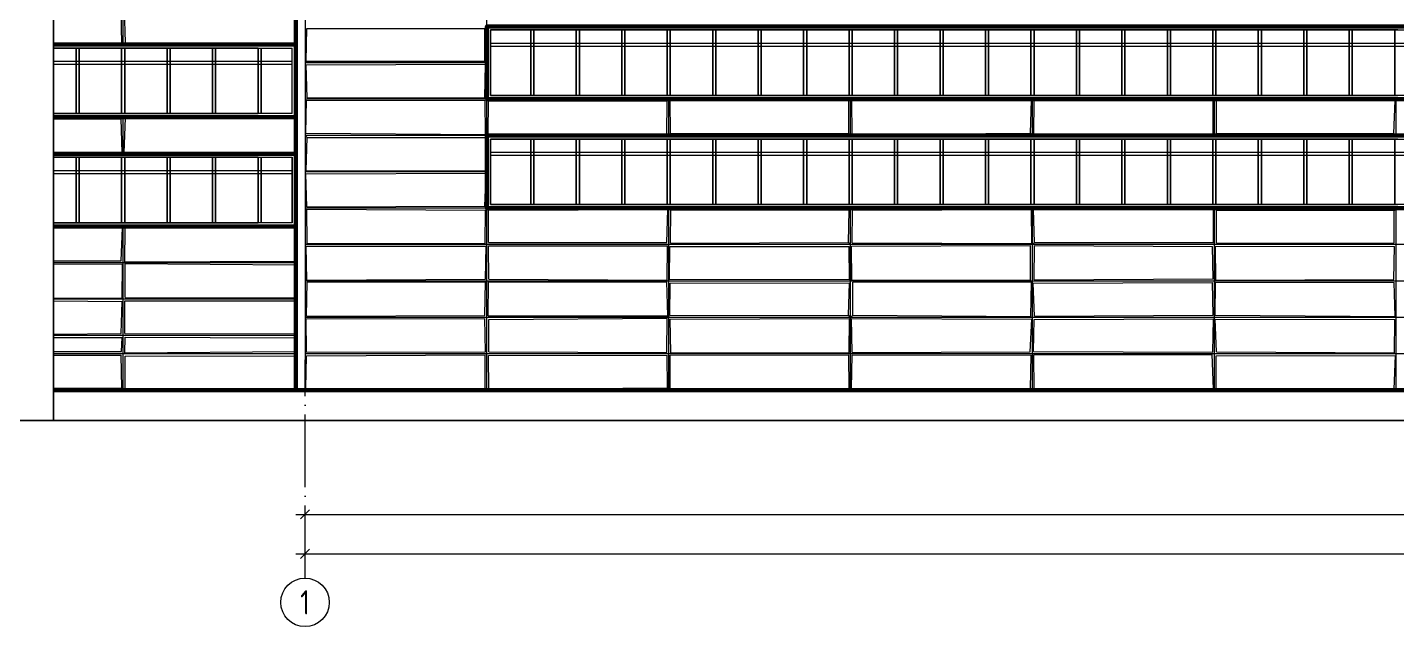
# Model space of a CAD drawing. Extents: x -50000 to 1632000, y -47600 to 308800.
# Drawn here: x -9160 to 36013, y -6800 to 12966 of the extents above; entities that cross this region are included whole.
import ezdxf
from ezdxf.enums import TextEntityAlignment as Align

# ---------------------------------------------------------------- set-up
doc = ezdxf.new("R2010")
doc.units = 0
doc.header["$MEASUREMENT"] = 0
doc.linetypes.add('ACAD_ISO04W100', pattern=[30, 24, -3, 0, -3])
doc.layers.get('Defpoints').update_dxf_attribs({"color": 6})
doc.layers.add('2', color=7, linetype='Continuous')
doc.styles.get("Standard").update_dxf_attribs({"font": 'isocpeur.ttf'})
doc.dimstyles.get("Standard").update_dxf_attribs({"dimscale": 200, "dimtxt": 2.5, "dimasz": 1.5, "dimexe": 1.5, "dimexo": 5, "dimgap": 1, "dimtad": 1, "dimtoh": 1, "dimdec": 0, "dimrnd": 10, "dimzin": 0, "dimtxsty": 'Standard', "dimblk": 'OBLIQUE', "dimcen": 1, "dimdle": 1.5, "dimclrd": 256, "dimclre": 256, "dimclrt": 256, "dimadec": 0, "dimazin": 0, "dimtfac": 1, "dimtdec": 0, "dimtix": 1, "dimtmove": 0, "dimatfit": 3, "dimldrblk": 'NONE', "dimfxl": 1, "dimtolj": 1, "dimtzin": 0, "dimlwd": 18, "dimlwe": 18, "dimarcsym": 1})

# ---------------------------------------------------------------- blocks, each defined once
blk = doc.blocks.new('_Oblique')
at = {"color": 0, "linetype": 'ByBlock', "lineweight": -2}
blk.add_line((-0.5, -0.5), (0.5, 0.5), dxfattribs=at)
blk = doc.blocks.new('*D22')
at = {"layer": '2', "linetype": 'Continuous', "lineweight": 18, "transparency": 16777216}
blk.add_line((-300, -3100), (105300, -3100), dxfattribs=at)
at = {"layer": 'Defpoints', "color": 0, "linetype": 'Continuous', "transparency": 16777216}
for p in [(0, 0), (105000, 0), (105000, -3100)]:
    blk.add_point(p, dxfattribs=at)
at = {"layer": '2', "linetype": 'Continuous', "lineweight": 18, "transparency": 16777216, "xscale": 300, "yscale": 300, "zscale": 300, "rotation": 180}
blk.add_blockref('_Oblique', (0, -3100), dxfattribs=at)
at = {"layer": '2', "linetype": 'Continuous', "lineweight": 18, "transparency": 16777216, "xscale": 300, "yscale": 300, "zscale": 300}
blk.add_blockref('_Oblique', (105000, -3100), dxfattribs=at)
at = {"layer": '2', "linetype": 'Continuous', "lineweight": 18, "transparency": 16777216, "insert": (52500, -2650), "char_height": 500, "attachment_point": 5}
blk.add_mtext('\\A1;105000*', dxfattribs=at)
blk = doc.blocks.new('_None')
blk = doc.blocks.new('*D31')
at = {"layer": '2', "linetype": 'Continuous', "lineweight": 18, "transparency": 16777216}
blk.add_line((-300, -4400), (402300, -4400), dxfattribs=at)
at = {"layer": 'Defpoints', "color": 0, "linetype": 'Continuous', "transparency": 16777216}
for p in [(0, 0), (402000, 0), (402000, -4400)]:
    blk.add_point(p, dxfattribs=at)
at = {"layer": '2', "linetype": 'Continuous', "lineweight": 18, "transparency": 16777216, "xscale": 300, "yscale": 300, "zscale": 300, "rotation": 180}
blk.add_blockref('_Oblique', (0, -4400), dxfattribs=at)
at = {"layer": '2', "linetype": 'Continuous', "lineweight": 18, "transparency": 16777216, "xscale": 300, "yscale": 300, "zscale": 300}
blk.add_blockref('_Oblique', (402000, -4400), dxfattribs=at)
at = {"layer": '2', "linetype": 'Continuous', "lineweight": 18, "transparency": 16777216, "insert": (201000, -3950), "char_height": 500, "attachment_point": 5}
blk.add_mtext('\\A1;402000', dxfattribs=at)

msp = doc.modelspace()

# ---------------------------------------------------------------- linework, layer by layer
at = {"layer": '2', "linetype": 'Continuous'}
for p, q in [((-8300, 0), (-8300, 39400)), ((0, 1000), (-300, 1000))]:
    msp.add_line(p, q, dxfattribs=at)
at = {"layer": '2', "color": 8, "linetype": 'Continuous', "lineweight": 13}
for p, q in [((0, 39400), (0, 1000)), ((6000, 1000), (6000, 39400)), ((-6000, 12400), (-6000, 25600)), ((6000, 11800), (0, 11800)), ((104700, 10600), (0, 10600)), ((12000, 9400), (12000, 10600)), ((18000, 9400), (18000, 10600)), ((24000, 9400), (24000, 10600)), ((30000, 9400), (30000, 10600)), ((36000, 9400), (36000, 10600)), ((-6000, 8800), (-6000, 10000)), ((104700, 9400), (0, 9400)), ((6000, 8200), (0, 8200)), ((104700, 7000), (0, 7000)), ((12000, 1000), (12000, 7000)), ((18000, 1000), (18000, 7000)), ((24000, 1000), (24000, 7000)), ((30000, 1000), (30000, 7000)), ((36000, 1000), (36000, 7000)), ((-6000, 1000), (-6000, 6400)), ((104700, 5800), (0, 5800)), ((-320.4, 5200), (-8300, 5200)), ((104700, 4600), (0, 4600)), ((-323.3, 4000), (-8300, 4000)), ((104700, 3400), (0, 3400)), ((-325.7, 2800), (-8300, 2800)), ((-300, 2200), (-8300, 2200)), ((104700, 2200), (0, 2200)), ((-8300, 1000), (-300, 1000)), ((0, 1000), (104700, 1000))]:
    msp.add_line(p, q, dxfattribs=at)
at = {"layer": '2', "color": 8, "linetype": 'Continuous', "lineweight": 9}
for p, q in [((-6038.7, 12425.6), (-6070.3, 13556.6)), ((-5926.8, 12466.7), (-5960, 13549.7)), ((32.7, 11855.3), (54, 12931.5)), ((54, 12931.5), (5937.1, 12928)), ((5928.1, 11853.4), (5937.1, 12928)), ((-8300, 12427.6), (-6038.7, 12425.6)), ((-5926.8, 12466.7), (-333.1, 12447.6)), ((32.7, 11855.3), (5928.1, 11853.4)), ((37.1, 11733.1), (5956, 11749.3)), ((5934.5, 10639.2), (5956, 11749.3)), ((68.4, 10642.9), (37.1, 11733.1)), ((31.6, 9473.5), (45.8, 10565.9)), ((45.8, 10565.9), (5946, 10556.8)), ((68.4, 10642.9), (5934.5, 10639.2)), ((5949.1, 9431.3), (5946, 10556.8)), ((6044.7, 9458.2), (6055.2, 10547.5)), ((6055.2, 10547.5), (11942.1, 10545.6)), ((11931.3, 9427.4), (11942.1, 10545.6)), ((12041.7, 10564.6), (17941.2, 10542.1)), ((12057.6, 9464.4), (12041.7, 10564.6)), ((17936.9, 9472.4), (17941.2, 10542.1)), ((18038, 10552.7), (23969.7, 10561.4)), ((18051.1, 9437.8), (18038, 10552.7)), ((23930.9, 9473.8), (23969.7, 10561.4)), ((24047.1, 9443), (24052.8, 10551)), ((24052.8, 10551), (29957.1, 10572.4)), ((29963.3, 9435.4), (29957.1, 10572.4)), ((30068.3, 9467.9), (30071.1, 10561.3)), ((30071.1, 10561.3), (35970.3, 10558.6)), ((35925.2, 9461), (35970.3, 10558.6)), ((-8300, 9948.8), (-6065.8, 9952.9)), ((-6033.5, 8839.2), (-6065.8, 9952.9)), ((-5965.1, 8836.4), (-5925.5, 9972.8)), ((-5925.5, 9972.8), (-323.4, 9966.2)), ((0, 9400), (72.8, 9331.2)), ((31.6, 9473.5), (5949.1, 9431.3)), ((32.9, 8243.7), (72.8, 9331.2)), ((72.8, 9331.2), (5970.7, 9335.5)), ((5955, 8234), (5970.7, 9335.5)), ((6044.7, 9458.2), (11931.3, 9427.4)), ((12057.6, 9464.4), (17936.9, 9472.4)), ((18051.1, 9437.8), (23930.9, 9473.8)), ((24000, 9400), (23930.9, 9473.8)), ((24047.1, 9443), (29963.3, 9435.4)), ((30068.3, 9467.9), (35925.2, 9461)), ((-8300, 8850.1), (-6033.5, 8839.2)), ((-5965.1, 8836.4), (-321.5, 8834.9)), ((29.7, 8135.6), (5972.1, 8156.5)), ((64.6, 7043.7), (29.7, 8135.6)), ((32.9, 8243.7), (5955, 8234)), ((5926.3, 7068.6), (5972.1, 8156.5)), ((57.3, 6966.4), (5949.7, 6938.7)), ((70.1, 5838.8), (57.3, 6966.4)), ((64.6, 7043.7), (5926.3, 7068.6)), ((6000, 7000), (5926.3, 7068.6)), ((5942.5, 5838.3), (5949.7, 6938.7)), ((6047.3, 5864.7), (6057.4, 6933.7)), ((6057.4, 6933.7), (11965.1, 6961.2)), ((11941.5, 5870.6), (11965.1, 6961.2)), ((12060.8, 5846), (12070.9, 6947.6)), ((12070.9, 6947.6), (17947.3, 6938.8)), ((17930.5, 5874.2), (17947.3, 6938.8)), ((18054.9, 5860.4), (18062.1, 6941.3)), ((18062.1, 6941.3), (23972, 6961.6)), ((23974.2, 5835.5), (23972, 6961.6)), ((24028.4, 6953.3), (29970.8, 6945.4)), ((24070.6, 5874.1), (24028.4, 6953.3)), ((29972.6, 5865.8), (29970.8, 6945.4)), ((30070, 6940.2), (35928, 6927.6)), ((30071.6, 5842.9), (30070, 6940.2)), ((36000, 7000), (35928, 6927.6)), ((35928.5, 5863.7), (35928, 6927.6)), ((-8300, 6351.3), (-6026.6, 6354.2)), ((-6064.1, 5269.3), (-6026.6, 6354.2)), ((-5944.9, 5237), (-5937.3, 6344.2)), ((-5937.3, 6344.2), (-333.6, 6372)), ((12060.8, 5846), (17930.5, 5874.2)), ((18000, 5800), (17930.5, 5874.2)), ((24000, 5800), (24070.6, 5874.1)), ((24070.6, 5874.1), (29972.6, 5865.8)), ((36.8, 5745.3), (5973.5, 5744.2)), ((54.3, 4630.6), (36.8, 5745.3)), ((70.1, 5838.8), (5942.5, 5838.3)), ((5957.8, 4655.6), (5973.5, 5744.2)), ((6047.3, 5864.7), (11941.5, 5870.6)), ((6055.4, 5758.8), (11957.5, 5764.8)), ((6062.5, 4663.7), (6055.4, 5758.8)), ((11945.3, 4626.5), (11957.5, 5764.8)), ((12026.4, 4661.8), (12038, 5738.8)), ((12038, 5738.8), (17946.1, 5741.4)), ((17967.4, 4651.7), (17946.1, 5741.4)), ((18028.2, 5750.7), (23934.9, 5768.3)), ((18045, 4631.5), (18028.2, 5750.7)), ((18054.9, 5860.4), (23974.2, 5835.5)), ((23935.8, 4632.6), (23934.9, 5768.3)), ((24052, 4643.9), (24071, 5765.8)), ((24071, 5765.8), (29935.2, 5742.1)), ((29956.8, 4667.4), (29935.2, 5742.1)), ((30042.8, 5748.9), (35939.5, 5735)), ((30053.2, 4625.7), (30042.8, 5748.9)), ((30071.6, 5842.9), (35928.5, 5863.7)), ((35925.8, 4647.8), (35939.5, 5735)), ((-8300, 5264.7), (-6064.1, 5269.3)), ((-8300, 5162.3), (-6025.5, 5160.3)), ((-6030.2, 4036.7), (-6025.5, 5160.3)), ((-5944.9, 5237), (-319.9, 5252.4)), ((-5932.1, 5174.5), (-320.9, 5130.5)), ((-5928.7, 4060), (-5932.1, 5174.5)), ((45.9, 3438.1), (70.8, 4561.1)), ((54.3, 4630.6), (5957.8, 4655.6)), ((70.8, 4561.1), (5952, 4571)), ((5928.4, 3459.5), (5952, 4571)), ((6042.3, 3456.3), (6054.8, 4568.1)), ((6054.8, 4568.1), (11931.6, 4568.9)), ((6062.5, 4663.7), (11945.3, 4626.5)), ((11965.8, 3453.3), (11931.6, 4568.9)), ((12026.4, 4661.8), (17967.4, 4651.7)), ((12036.2, 3461.8), (12042.5, 4526.5)), ((12042.5, 4526.5), (17961, 4539)), ((17927.7, 3474.8), (17961, 4539)), ((18045, 4631.5), (23935.8, 4632.6)), ((18070.3, 3471.7), (18071.8, 4562.6)), ((18071.8, 4562.6), (23966.4, 4570.8)), ((23946.3, 3427.7), (23966.4, 4570.8)), ((24025.7, 4533.6), (29938.5, 4553.7)), ((24070.4, 3437.7), (24025.7, 4533.6)), ((24052, 4643.9), (29956.8, 4667.4)), ((29964, 3472.6), (29938.5, 4553.7)), ((30027.8, 3469.2), (30041, 4560.4)), ((30041, 4560.4), (35933, 4547.5)), ((30053.2, 4625.7), (35925.8, 4647.8)), ((35959.7, 3427.4), (35933, 4547.5)), ((-8300, 4040.6), (-6030.2, 4036.7)), ((-8300, 3943.9), (-6028.9, 3927.6)), ((-6068, 2865), (-6028.9, 3927.6)), ((-5946.1, 2869.5), (-5942.2, 3941.9)), ((-5942.2, 3941.9), (-323.9, 3951.2)), ((-5928.7, 4060), (-322.9, 4039.7)), ((39, 3356.9), (5927.9, 3359.4)), ((44.8, 2256.5), (39, 3356.9)), ((45.9, 3438.1), (5928.4, 3459.5)), ((5951.4, 2266.2), (5927.9, 3359.4)), ((6042.3, 3456.3), (11965.8, 3453.3)), ((6067, 2259.5), (6067.2, 3335.5)), ((6067.2, 3335.5), (11943.2, 3372.1)), ((11931.4, 2239.5), (11943.2, 3372.1)), ((12036.2, 3461.8), (17927.7, 3474.8)), ((12049.6, 3341.5), (17967.6, 3359.5)), ((12065.1, 2226.4), (12049.6, 3341.5)), ((18000, 3400), (17927.7, 3474.8)), ((17946.6, 2247), (17967.6, 3359.5)), ((18000, 3400), (18070.3, 3471.7)), ((18029.7, 3366.9), (23973.4, 3338.8)), ((18051.1, 2241.1), (18029.7, 3366.9)), ((18070.3, 3471.7), (23946.3, 3427.7)), ((23927.3, 2265.7), (23973.4, 3338.8)), ((24031.7, 2271.4), (24059.9, 3332.4)), ((24059.9, 3332.4), (29973.5, 3348.4)), ((24070.4, 3437.7), (29964, 3472.6)), ((29954.8, 2254.4), (29973.5, 3348.4)), ((30027.8, 3469.2), (35959.7, 3427.4)), ((30028.2, 3341.1), (35958.3, 3335)), ((30064.9, 2264.5), (30028.2, 3341.1)), ((35943.7, 2234.8), (35958.3, 3335)), ((-8300, 2851.7), (-6068, 2865)), ((-8300, 2739.1), (-6036.8, 2735.5)), ((-6058.1, 2273.8), (-6036.8, 2735.5)), ((-5948.9, 2229.2), (-5937.2, 2752.3)), ((-5946.1, 2869.5), (-326.1, 2861.5)), ((-5937.2, 2752.3), (-325.3, 2726.8)), ((-8300, 2274.1), (-6058.1, 2273.8)), ((-5948.9, 2229.2), (-322.5, 2270.7)), ((44.8, 2256.5), (5951.4, 2266.2)), ((6067, 2259.5), (11931.4, 2239.5)), ((18051.1, 2241.1), (23927.3, 2265.7)), ((24031.7, 2271.4), (29954.8, 2254.4)), ((30064.9, 2264.5), (35943.7, 2234.8)), ((-8300, 2151), (-6068.4, 2159)), ((-6049.2, 1072.6), (-6068.4, 2159)), ((-5934.1, 2125.5), (-335.1, 2128.7)), ((-5932.2, 1050.5), (-5934.1, 2125.5)), ((29.3, 1062), (44.8, 2135.6)), ((44.8, 2135.6), (5942.9, 2166.4)), ((5946.2, 1042.9), (5942.9, 2166.4)), ((6051.5, 2139.4), (11949.7, 2148.7)), ((6060.3, 1029), (6051.5, 2139.4)), ((11960.4, 1074.3), (11949.7, 2148.7)), ((12043.7, 1064.6), (12044.7, 2156.6)), ((12044.7, 2156.6), (17942.1, 2167.2)), ((12065.1, 2226.4), (17946.6, 2247)), ((17956.5, 1049), (17942.1, 2167.2)), ((18032, 1052.7), (18048.1, 2161.4)), ((18048.1, 2161.4), (23957.6, 2156.2)), ((23938.8, 1047.3), (23957.6, 2156.2)), ((24044.9, 2163.6), (29931.1, 2171.6)), ((24060, 1025.3), (24044.9, 2163.6)), ((29970.4, 1039.7), (29931.1, 2171.6)), ((30057.1, 1054.4), (30060.9, 2134.7)), ((30060.9, 2134.7), (35973.1, 2141.7)), ((35929.6, 1033.4), (35973.1, 2141.7)), ((-8300, 1069.8), (-6049.2, 1072.6)), ((-5932.2, 1050.5), (-322.7, 1048)), ((29.3, 1062), (5946.2, 1042.9)), ((6060.3, 1029), (11960.4, 1074.3)), ((12043.7, 1064.6), (17956.5, 1049)), ((18032, 1052.7), (23938.8, 1047.3)), ((24060, 1025.3), (29970.4, 1039.7)), ((30057.1, 1054.4), (35929.6, 1033.4))]:
    msp.add_line(p, q, dxfattribs=at)
at = {"layer": '2', "linetype": 'Continuous', "lineweight": 20}
for p, q in [((6120, 12880), (6120, 10720)), ((7450, 12880), (6120, 12880)), ((6120, 10720), (6120, 12880)), ((6120, 12880), (104580, 12880)), ((7550, 12880), (7450, 12880)), ((7450, 12880), (7450, 10720)), ((7450, 10720), (7450, 12880)), ((7450, 12880), (7450, 10720)), ((7550, 10720), (7550, 12880)), ((8950, 12880), (7550, 12880)), ((7550, 12880), (7550, 10720)), ((7550, 10720), (7550, 12880)), ((9050, 12880), (8950, 12880)), ((8950, 12880), (8950, 10720)), ((8950, 10720), (8950, 12880)), ((8950, 12880), (8950, 10720)), ((9050, 10720), (9050, 12880)), ((10450, 12880), (9050, 12880)), ((9050, 12880), (9050, 10720)), ((9050, 10720), (9050, 12880)), ((10550, 12880), (10450, 12880)), ((10450, 12880), (10450, 10720)), ((10450, 10720), (10450, 12880)), ((10450, 12880), (10450, 10720)), ((10550, 10720), (10550, 12880)), ((10550, 12880), (10550, 10720)), ((11950, 12880), (10550, 12880)), ((10550, 10720), (10550, 12880)), ((12050, 12880), (11950, 12880)), ((11950, 12880), (11950, 10720)), ((11950, 10720), (11950, 12880)), ((11950, 12880), (11950, 10720)), ((12050, 10720), (12050, 12880)), ((12050, 12880), (12050, 10720)), ((13450, 12880), (12050, 12880)), ((12050, 10720), (12050, 12880)), ((13550, 12880), (13450, 12880)), ((13450, 12880), (13450, 10720)), ((13450, 10720), (13450, 12880)), ((13450, 12880), (13450, 10720)), ((13550, 10720), (13550, 12880)), ((13550, 12880), (13550, 10720)), ((14950, 12880), (13550, 12880)), ((13550, 10720), (13550, 12880)), ((15050, 12880), (14950, 12880)), ((14950, 12880), (14950, 10720)), ((14950, 10720), (14950, 12880)), ((14950, 12880), (14950, 10720)), ((15050, 10720), (15050, 12880)), ((15050, 12880), (15050, 10720)), ((16450, 12880), (15050, 12880)), ((15050, 10720), (15050, 12880)), ((16550, 12880), (16450, 12880)), ((16450, 12880), (16450, 10720)), ((16450, 10720), (16450, 12880)), ((16450, 12880), (16450, 10720)), ((16550, 10720), (16550, 12880)), ((16550, 12880), (16550, 10720)), ((17950, 12880), (16550, 12880)), ((16550, 10720), (16550, 12880)), ((18050, 12880), (17950, 12880)), ((17950, 12880), (17950, 10720)), ((17950, 10720), (17950, 12880)), ((17950, 12880), (17950, 10720)), ((18050, 10720), (18050, 12880)), ((19450, 12880), (18050, 12880)), ((18050, 12880), (18050, 10720)), ((18050, 10720), (18050, 12880)), ((19550, 12880), (19450, 12880)), ((19450, 12880), (19450, 10720)), ((19450, 10720), (19450, 12880)), ((19450, 12880), (19450, 10720)), ((19550, 10720), (19550, 12880)), ((19550, 12880), (19550, 10720)), ((20950, 12880), (19550, 12880)), ((19550, 10720), (19550, 12880)), ((21050, 12880), (20950, 12880)), ((20950, 12880), (20950, 10720)), ((20950, 10720), (20950, 12880)), ((20950, 12880), (20950, 10720)), ((21050, 10720), (21050, 12880)), ((22450, 12880), (21050, 12880)), ((21050, 12880), (21050, 10720)), ((21050, 10720), (21050, 12880)), ((22550, 12880), (22450, 12880)), ((22450, 12880), (22450, 10720)), ((22450, 10720), (22450, 12880)), ((22450, 12880), (22450, 10720)), ((22550, 10720), (22550, 12880)), ((23950, 12880), (22550, 12880)), ((22550, 12880), (22550, 10720)), ((22550, 10720), (22550, 12880)), ((24050, 12880), (23950, 12880)), ((23950, 12880), (23950, 10720)), ((23950, 10720), (23950, 12880)), ((23950, 12880), (23950, 10720)), ((24050, 10720), (24050, 12880)), ((25450, 12880), (24050, 12880)), ((24050, 12880), (24050, 10720)), ((24050, 10720), (24050, 12880)), ((25550, 12880), (25450, 12880)), ((25450, 12880), (25450, 10720)), ((25450, 10720), (25450, 12880)), ((25450, 12880), (25450, 10720)), ((25550, 10720), (25550, 12880)), ((26950, 12880), (25550, 12880)), ((25550, 12880), (25550, 10720)), ((25550, 10720), (25550, 12880)), ((27050, 12880), (26950, 12880)), ((26950, 12880), (26950, 10720)), ((26950, 10720), (26950, 12880)), ((26950, 12880), (26950, 10720)), ((27050, 10720), (27050, 12880)), ((27050, 12880), (27050, 10720)), ((28450, 12880), (27050, 12880)), ((27050, 10720), (27050, 12880)), ((28550, 12880), (28450, 12880)), ((28450, 12880), (28450, 10720)), ((28450, 10720), (28450, 12880)), ((28450, 12880), (28450, 10720)), ((28550, 10720), (28550, 12880)), ((29950, 12880), (28550, 12880)), ((28550, 12880), (28550, 10720)), ((28550, 10720), (28550, 12880)), ((30050, 12880), (29950, 12880)), ((29950, 12880), (29950, 10720)), ((29950, 10720), (29950, 12880)), ((29950, 12880), (29950, 10720)), ((30050, 10720), (30050, 12880)), ((30050, 12880), (30050, 10720)), ((31450, 12880), (30050, 12880)), ((30050, 10720), (30050, 12880)), ((31550, 12880), (31450, 12880)), ((31450, 12880), (31450, 10720)), ((31450, 10720), (31450, 12880)), ((31450, 12880), (31450, 10720)), ((31550, 10720), (31550, 12880)), ((31550, 12880), (31550, 10720)), ((32950, 12880), (31550, 12880)), ((31550, 10720), (31550, 12880)), ((33050, 12880), (32950, 12880)), ((32950, 12880), (32950, 10720)), ((32950, 10720), (32950, 12880)), ((32950, 12880), (32950, 10720)), ((33050, 10720), (33050, 12880)), ((34450, 12880), (33050, 12880)), ((33050, 12880), (33050, 10720)), ((33050, 10720), (33050, 12880)), ((34550, 12880), (34450, 12880)), ((34450, 12880), (34450, 10720)), ((34450, 10720), (34450, 12880)), ((34450, 12880), (34450, 10720)), ((34550, 10720), (34550, 12880)), ((35950, 12880), (34550, 12880)), ((34550, 12880), (34550, 10720)), ((34550, 10720), (34550, 12880)), ((36050, 12880), (35950, 12880)), ((35950, 12880), (35950, 10720)), ((35950, 10720), (35950, 12880)), ((35950, 12880), (35950, 10720)), ((-8300, 12280), (-420, 12280)), ((-7550, 12280), (-8300, 12280)), ((-8300, 12280), (-420, 12280)), ((-7450, 12280), (-7550, 12280)), ((-7550, 12280), (-7550, 10120)), ((-7550, 10120), (-7550, 12280)), ((-7550, 12280), (-7550, 10120)), ((-7450, 10120), (-7450, 12280)), ((-6050, 12280), (-7450, 12280)), ((-7450, 12280), (-7450, 10120)), ((-7450, 10120), (-7450, 12280)), ((-5950, 12280), (-6050, 12280)), ((-6050, 12280), (-6050, 10120)), ((-6050, 10120), (-6050, 12280)), ((-6050, 12280), (-6050, 10120)), ((-5950, 10120), (-5950, 12280)), ((-4550, 12280), (-5950, 12280)), ((-5950, 12280), (-5950, 10120)), ((-5950, 10120), (-5950, 12280)), ((-4450, 12280), (-4550, 12280)), ((-4550, 12280), (-4550, 10120)), ((-4550, 10120), (-4550, 12280)), ((-4550, 12280), (-4550, 10120)), ((-4450, 10120), (-4450, 12280)), ((-3050, 12280), (-4450, 12280)), ((-4450, 12280), (-4450, 10120)), ((-4450, 10120), (-4450, 12280)), ((-2950, 12280), (-3050, 12280)), ((-3050, 12280), (-3050, 10120)), ((-3050, 10120), (-3050, 12280)), ((-3050, 12280), (-3050, 10120)), ((-2950, 10120), (-2950, 12280)), ((-1550, 12280), (-2950, 12280)), ((-2950, 12280), (-2950, 10120)), ((-2950, 10120), (-2950, 12280)), ((-1550, 12280), (-1550, 10120)), ((-1550, 10120), (-1550, 12280)), ((-1550, 12280), (-1550, 10120)), ((-1450, 10120), (-1450, 12280)), ((-1450, 12280), (-1450, 10120)), ((-1450, 10120), (-1450, 12280)), ((-420, 10120), (-420, 12280)), ((6120, 12450), (104580, 12450)), ((6120, 12350), (104580, 12350)), ((-8300, 11850), (-420, 11850)), ((-8300, 11750), (-420, 11750)), ((6120, 10720), (7450, 10720)), ((104580, 10720), (6120, 10720)), ((7450, 10720), (7550, 10720)), ((7550, 10720), (8950, 10720)), ((8950, 10720), (9050, 10720)), ((9050, 10720), (10450, 10720)), ((10450, 10720), (10550, 10720)), ((10550, 10720), (11950, 10720)), ((11950, 10720), (12050, 10720)), ((12050, 10720), (13450, 10720)), ((13450, 10720), (13550, 10720)), ((13550, 10720), (14950, 10720)), ((14950, 10720), (15050, 10720)), ((15050, 10720), (16450, 10720)), ((16450, 10720), (16550, 10720)), ((16550, 10720), (17950, 10720)), ((17950, 10720), (18050, 10720)), ((18050, 10720), (19450, 10720)), ((19450, 10720), (19550, 10720)), ((19550, 10720), (20950, 10720)), ((20950, 10720), (21050, 10720)), ((21050, 10720), (22450, 10720)), ((22450, 10720), (22550, 10720)), ((22550, 10720), (23950, 10720)), ((23950, 10720), (24050, 10720)), ((24050, 10720), (25450, 10720)), ((25450, 10720), (25550, 10720)), ((25550, 10720), (26950, 10720)), ((26950, 10720), (27050, 10720)), ((27050, 10720), (28450, 10720)), ((28450, 10720), (28550, 10720)), ((28550, 10720), (29950, 10720)), ((29950, 10720), (30050, 10720)), ((30050, 10720), (31450, 10720)), ((31450, 10720), (31550, 10720)), ((31550, 10720), (32950, 10720)), ((32950, 10720), (33050, 10720)), ((33050, 10720), (34450, 10720)), ((34450, 10720), (34550, 10720)), ((34550, 10720), (35950, 10720)), ((35950, 10720), (36050, 10720)), ((-420, 10120), (-8300, 10120)), ((-8300, 10120), (-7550, 10120)), ((-420, 10120), (-8300, 10120)), ((-7550, 10120), (-7450, 10120)), ((-7450, 10120), (-6050, 10120)), ((-6050, 10120), (-5950, 10120)), ((-5950, 10120), (-4550, 10120)), ((-4550, 10120), (-4450, 10120)), ((-4450, 10120), (-3050, 10120)), ((-3050, 10120), (-2950, 10120)), ((-2950, 10120), (-1550, 10120)), ((6120, 9280), (6120, 7120)), ((7450, 9280), (6120, 9280)), ((6120, 7120), (6120, 9280)), ((6120, 9280), (104580, 9280)), ((7550, 9280), (7450, 9280)), ((7450, 9280), (7450, 7120)), ((7450, 7120), (7450, 9280)), ((7450, 9280), (7450, 7120)), ((7550, 7120), (7550, 9280)), ((7550, 9280), (7550, 7120)), ((8950, 9280), (7550, 9280)), ((7550, 7120), (7550, 9280)), ((9050, 9280), (8950, 9280)), ((8950, 9280), (8950, 7120)), ((8950, 7120), (8950, 9280)), ((8950, 9280), (8950, 7120)), ((9050, 7120), (9050, 9280)), ((10450, 9280), (9050, 9280)), ((9050, 9280), (9050, 7120)), ((9050, 7120), (9050, 9280)), ((10550, 9280), (10450, 9280)), ((10450, 9280), (10450, 7120)), ((10450, 7120), (10450, 9280)), ((10450, 9280), (10450, 7120)), ((10550, 7120), (10550, 9280)), ((11950, 9280), (10550, 9280)), ((10550, 9280), (10550, 7120)), ((10550, 7120), (10550, 9280)), ((12050, 9280), (11950, 9280)), ((11950, 9280), (11950, 7120)), ((11950, 7120), (11950, 9280)), ((11950, 9280), (11950, 7120)), ((12050, 7120), (12050, 9280)), ((13450, 9280), (12050, 9280)), ((12050, 9280), (12050, 7120)), ((12050, 7120), (12050, 9280)), ((13550, 9280), (13450, 9280)), ((13450, 9280), (13450, 7120)), ((13450, 7120), (13450, 9280)), ((13450, 9280), (13450, 7120)), ((13550, 7120), (13550, 9280)), ((13550, 9280), (13550, 7120)), ((14950, 9280), (13550, 9280)), ((13550, 7120), (13550, 9280)), ((15050, 9280), (14950, 9280)), ((14950, 9280), (14950, 7120)), ((14950, 7120), (14950, 9280)), ((14950, 9280), (14950, 7120)), ((15050, 7120), (15050, 9280)), ((16450, 9280), (15050, 9280)), ((15050, 9280), (15050, 7120)), ((15050, 7120), (15050, 9280)), ((16550, 9280), (16450, 9280)), ((16450, 9280), (16450, 7120)), ((16450, 7120), (16450, 9280)), ((16450, 9280), (16450, 7120)), ((16550, 7120), (16550, 9280)), ((16550, 9280), (16550, 7120)), ((17950, 9280), (16550, 9280)), ((16550, 7120), (16550, 9280)), ((18050, 9280), (17950, 9280)), ((17950, 9280), (17950, 7120)), ((17950, 7120), (17950, 9280)), ((17950, 9280), (17950, 7120)), ((18050, 7120), (18050, 9280)), ((19450, 9280), (18050, 9280)), ((18050, 9280), (18050, 7120)), ((18050, 7120), (18050, 9280)), ((19550, 9280), (19450, 9280)), ((19450, 9280), (19450, 7120)), ((19450, 7120), (19450, 9280)), ((19450, 9280), (19450, 7120)), ((19550, 7120), (19550, 9280)), ((20950, 9280), (19550, 9280)), ((19550, 9280), (19550, 7120)), ((19550, 7120), (19550, 9280)), ((21050, 9280), (20950, 9280)), ((20950, 9280), (20950, 7120)), ((20950, 7120), (20950, 9280)), ((20950, 9280), (20950, 7120)), ((21050, 7120), (21050, 9280)), ((22450, 9280), (21050, 9280)), ((21050, 9280), (21050, 7120)), ((21050, 7120), (21050, 9280)), ((22550, 9280), (22450, 9280)), ((22450, 9280), (22450, 7120)), ((22450, 7120), (22450, 9280)), ((22450, 9280), (22450, 7120)), ((22550, 7120), (22550, 9280)), ((22550, 9280), (22550, 7120)), ((23950, 9280), (22550, 9280)), ((22550, 7120), (22550, 9280)), ((24050, 9280), (23950, 9280)), ((23950, 9280), (23950, 7120)), ((23950, 7120), (23950, 9280)), ((23950, 9280), (23950, 7120)), ((24050, 7120), (24050, 9280)), ((24050, 9280), (24050, 7120)), ((25450, 9280), (24050, 9280)), ((24050, 7120), (24050, 9280)), ((25550, 9280), (25450, 9280)), ((25450, 9280), (25450, 7120)), ((25450, 7120), (25450, 9280)), ((25450, 9280), (25450, 7120)), ((25550, 7120), (25550, 9280)), ((26950, 9280), (25550, 9280)), ((25550, 9280), (25550, 7120)), ((25550, 7120), (25550, 9280)), ((27050, 9280), (26950, 9280)), ((26950, 9280), (26950, 7120)), ((26950, 7120), (26950, 9280)), ((26950, 9280), (26950, 7120)), ((27050, 7120), (27050, 9280)), ((27050, 9280), (27050, 7120)), ((28450, 9280), (27050, 9280)), ((27050, 7120), (27050, 9280)), ((28550, 9280), (28450, 9280)), ((28450, 9280), (28450, 7120)), ((28450, 7120), (28450, 9280)), ((28450, 9280), (28450, 7120)), ((28550, 7120), (28550, 9280)), ((29950, 9280), (28550, 9280)), ((28550, 9280), (28550, 7120)), ((28550, 7120), (28550, 9280)), ((30050, 9280), (29950, 9280)), ((29950, 9280), (29950, 7120)), ((29950, 7120), (29950, 9280)), ((29950, 9280), (29950, 7120)), ((30050, 7120), (30050, 9280)), ((31450, 9280), (30050, 9280)), ((30050, 9280), (30050, 7120)), ((30050, 7120), (30050, 9280)), ((31550, 9280), (31450, 9280)), ((31450, 9280), (31450, 7120)), ((31450, 7120), (31450, 9280)), ((31450, 9280), (31450, 7120)), ((31550, 7120), (31550, 9280)), ((31550, 9280), (31550, 7120)), ((32950, 9280), (31550, 9280)), ((31550, 7120), (31550, 9280)), ((33050, 9280), (32950, 9280)), ((32950, 9280), (32950, 7120)), ((32950, 7120), (32950, 9280)), ((32950, 9280), (32950, 7120)), ((33050, 7120), (33050, 9280)), ((33050, 9280), (33050, 7120)), ((34450, 9280), (33050, 9280)), ((33050, 7120), (33050, 9280)), ((34550, 9280), (34450, 9280)), ((34450, 9280), (34450, 7120)), ((34450, 7120), (34450, 9280)), ((34450, 9280), (34450, 7120)), ((34550, 7120), (34550, 9280)), ((35950, 9280), (34550, 9280)), ((34550, 9280), (34550, 7120)), ((34550, 7120), (34550, 9280)), ((36050, 9280), (35950, 9280)), ((35950, 9280), (35950, 7120)), ((35950, 7120), (35950, 9280)), ((35950, 9280), (35950, 7120)), ((-8300, 8680), (-420, 8680)), ((-7550, 8680), (-8300, 8680)), ((-8300, 8680), (-420, 8680)), ((-7450, 8680), (-7550, 8680)), ((-7550, 8680), (-7550, 6520)), ((-7550, 6520), (-7550, 8680)), ((-7550, 8680), (-7550, 6520)), ((-7450, 6520), (-7450, 8680)), ((-6050, 8680), (-7450, 8680)), ((-7450, 8680), (-7450, 6520)), ((-7450, 6520), (-7450, 8680)), ((-5950, 8680), (-6050, 8680)), ((-6050, 8680), (-6050, 6520)), ((-6050, 6520), (-6050, 8680)), ((-6050, 8680), (-6050, 6520)), ((-5950, 6520), (-5950, 8680)), ((-5950, 8680), (-5950, 6520)), ((-4550, 8680), (-5950, 8680)), ((-5950, 6520), (-5950, 8680)), ((-4450, 8680), (-4550, 8680)), ((-4550, 8680), (-4550, 6520)), ((-4550, 6520), (-4550, 8680)), ((-4550, 8680), (-4550, 6520)), ((-4450, 6520), (-4450, 8680)), ((-4450, 8680), (-4450, 6520)), ((-3050, 8680), (-4450, 8680)), ((-4450, 6520), (-4450, 8680)), ((-2950, 8680), (-3050, 8680)), ((-3050, 8680), (-3050, 6520)), ((-3050, 6520), (-3050, 8680)), ((-3050, 8680), (-3050, 6520)), ((-2950, 6520), (-2950, 8680)), ((-1550, 8680), (-2950, 8680)), ((-2950, 8680), (-2950, 6520)), ((-2950, 6520), (-2950, 8680)), ((-1550, 8680), (-1550, 6520)), ((-1550, 6520), (-1550, 8680)), ((-1550, 8680), (-1550, 6520)), ((-1450, 6520), (-1450, 8680)), ((-1450, 8680), (-1450, 6520)), ((-1450, 6520), (-1450, 8680)), ((-420, 6520), (-420, 8680)), ((-420, 8680), (-420, 6520)), ((-420, 6520), (-420, 8680)), ((6120, 8850), (104580, 8850)), ((6120, 8750), (104580, 8750)), ((-8300, 8250), (-420, 8250)), ((-8300, 8150), (-420, 8150)), ((6120, 7120), (7450, 7120)), ((104580, 7120), (6120, 7120)), ((7450, 7120), (7550, 7120)), ((7550, 7120), (8950, 7120)), ((8950, 7120), (9050, 7120)), ((9050, 7120), (10450, 7120)), ((10450, 7120), (10550, 7120)), ((10550, 7120), (11950, 7120)), ((11950, 7120), (12050, 7120)), ((12050, 7120), (13450, 7120)), ((13450, 7120), (13550, 7120)), ((13550, 7120), (14950, 7120)), ((14950, 7120), (15050, 7120)), ((15050, 7120), (16450, 7120)), ((16450, 7120), (16550, 7120)), ((16550, 7120), (17950, 7120)), ((17950, 7120), (18050, 7120)), ((18050, 7120), (19450, 7120)), ((19450, 7120), (19550, 7120)), ((19550, 7120), (20950, 7120)), ((20950, 7120), (21050, 7120)), ((21050, 7120), (22450, 7120)), ((22450, 7120), (22550, 7120)), ((22550, 7120), (23950, 7120)), ((23950, 7120), (24050, 7120)), ((24050, 7120), (25450, 7120)), ((25450, 7120), (25550, 7120)), ((25550, 7120), (26950, 7120)), ((26950, 7120), (27050, 7120)), ((27050, 7120), (28450, 7120)), ((28450, 7120), (28550, 7120)), ((28550, 7120), (29950, 7120)), ((29950, 7120), (30050, 7120)), ((30050, 7120), (31450, 7120)), ((31450, 7120), (31550, 7120)), ((31550, 7120), (32950, 7120)), ((32950, 7120), (33050, 7120)), ((33050, 7120), (34450, 7120)), ((34450, 7120), (34550, 7120)), ((34550, 7120), (35950, 7120)), ((35950, 7120), (36050, 7120)), ((-420, 6520), (-8300, 6520)), ((-8300, 6520), (-7550, 6520)), ((-420, 6520), (-8300, 6520)), ((-7550, 6520), (-7450, 6520)), ((-7450, 6520), (-6050, 6520)), ((-6050, 6520), (-5950, 6520)), ((-5950, 6520), (-4550, 6520)), ((-4550, 6520), (-4450, 6520)), ((-4450, 6520), (-3050, 6520)), ((-3050, 6520), (-2950, 6520)), ((-2950, 6520), (-1550, 6520))]:
    msp.add_line(p, q, dxfattribs=at)
at = {"layer": '2', "lineweight": 70}
for p, q in [((-333.4, 12400), (-8300, 12400)), ((-8300, 10000), (-323.2, 10000)), ((-321.2, 8800), (-8300, 8800)), ((-8300, 6400), (-333.6, 6400))]:
    msp.add_line(p, q, dxfattribs=at)
at = {"layer": '2', "color": 78, "linetype": 'ACAD_ISO04W100', "lineweight": 18, "ltscale": 100}
msp.add_line((0, -5200), (0, 2000), dxfattribs=at)
at = {"layer": '2'}
for p, q in [((0, 1000), (-8300, 1000)), ((402000, 1000), (0, 1000))]:
    msp.add_line(p, q, dxfattribs=at)
at = {"layer": '2', "linetype": 'Continuous', "lineweight": 100}
msp.add_line((-8300, 1000), (414415.6, 1000), dxfattribs=at)
at = {"layer": '2', "lineweight": 70}
msp.add_lwpolyline([(-300, 1000), (-300, 39400), (113700, 39400), (113700, 43000), (125700, 43000)], dxfattribs=at)
at = {"layer": '2', "linetype": 'Continuous', "lineweight": 70}
msp.add_lwpolyline([(104700, 13000), (6000, 13000), (6000, 10600), (104700, 10600)], close=True, dxfattribs=at)
msp.add_lwpolyline([(104700, 9400), (6000, 9400), (6000, 7000), (104700, 7000)], dxfattribs=at)
at = {"layer": '2', "linetype": 'Continuous', "lineweight": 18}
msp.add_circle((0, -6000), 800, dxfattribs=at)
at = {"layer": 'Defpoints'}
msp.add_line((1632000, 0), (-50000, 0), dxfattribs=at)

# ---------------------------------------------------------------- texts
at = {"layer": '2', "width": 0.8}
msp.add_text('1', height=800, dxfattribs=at).set_placement((0, -6000), align=Align.MIDDLE_CENTER)

# ---------------------------------------------------------------- dimensions: what is measured, and where the dimension line sits
at = {"layer": '2', "linetype": 'Continuous', "lineweight": 18}
dim = msp.add_linear_dim(base=(105000, -3100), p1=(0, 0), p2=(105000, 0), text='<>*', dimstyle='Standard', override={"dimse1": 1, "dimse2": 1}, dxfattribs=at)
dim.commit()
dim.dimension.update_dxf_attribs({"geometry": '*D22', "text_midpoint": (52500, -2650)})
dim = msp.add_linear_dim(base=(402000, -4400), p1=(0, 0), p2=(402000, 0), dimstyle='Standard', override={"dimse1": 1, "dimse2": 1, "dimsd1": 0, "dimsd2": 0}, dxfattribs=at)
dim.commit()
dim.dimension.update_dxf_attribs({"geometry": '*D31', "text_midpoint": (201000, -3950)})

doc.saveas('drawing.dxf')
